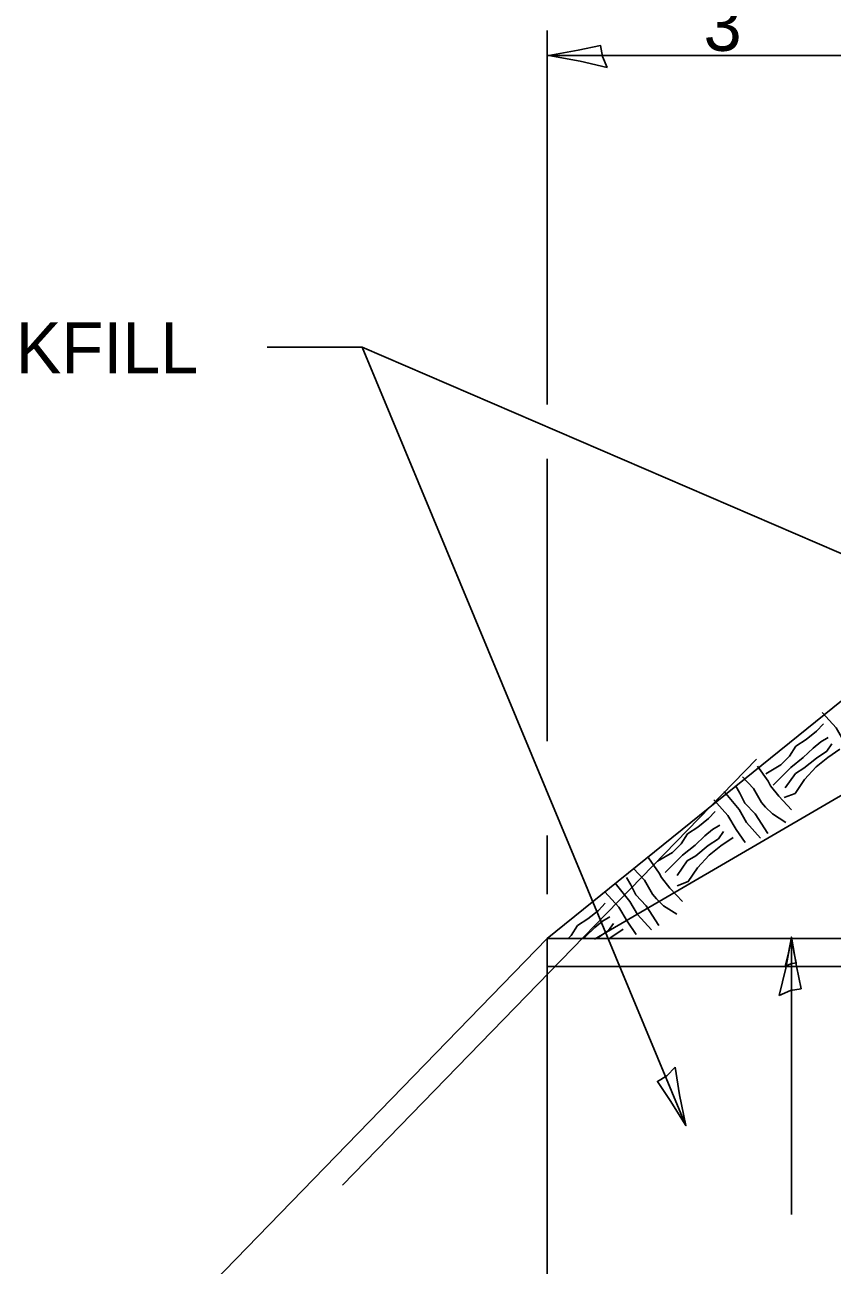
# Model space of a CAD drawing. Extents: x 0 to 2.83, y -0.06 to 1.83.
# Drawn here: x 1.2774 to 1.4995, y 1.1374 to 1.4786 of the extents above; entities that cross this region are included whole.
import ezdxf

# ---------------------------------------------------------------- set-up
doc = ezdxf.new("R2010")
doc.units = 0
for name, color, linetype in [('Default', 7, 'Continuous'), ('RD_Pr_Roadway_Dimensions', 7, 'Continuous'), ('RD_Pr_Roadway_Notes', 7, 'Continuous'), ('STG_Traffic_Control', 7, 'Continuous')]:
    doc.layers.add(name, color=color, linetype=linetype)

# ---------------------------------------------------------------- blocks, each defined once
blk = doc.blocks.new('SHT_ARROW')
at = {"layer": 'STG_Traffic_Control'}
blk.add_lwpolyline([(-0.009998, 0.002092), (-0.009184, 0.00017), (-0.00887, -0.001672), (-0.005, -0.000866), (0, 0), (-0.005334, 0.00097)], close=True, dxfattribs=at)

msp = doc.modelspace()

# ---------------------------------------------------------------- linework, layer by layer
at = {"layer": 'Default'}
for p, q in [((1.61935, 1.38768), (1.42111, 1.22722)), ((1.4341, 1.22703), (1.63233, 1.3428)), ((1.36476, 1.15943), (1.47865, 1.2766)), ((1.42111, 1.22722), (1.31305, 1.11604)), ((1.42111, 1.22722), (1.42111, 0.84184)), ((1.42111, 1.22722), (1.51724, 1.22722)), ((1.42111, 1.21953), (2.59919, 1.21953))]:
    msp.add_line(p, q, dxfattribs=at)
for points in [[(1.49667, 1.28948), (1.50054, 1.28522), (1.50278, 1.28138), (1.50529, 1.27775)], [(1.49705, 1.28631), (1.49516, 1.28434), (1.49227, 1.28201), (1.48943, 1.28014), (1.4877, 1.27744), (1.48529, 1.27505), (1.48118, 1.27259)], [(1.48326, 1.26949), (1.48568, 1.27188), (1.48809, 1.27427), (1.49151, 1.27704), (1.49419, 1.27964), (1.49629, 1.28134), (1.49834, 1.28257)], [(1.49936, 1.28078), (1.49794, 1.27876), (1.4951, 1.2769), (1.49168, 1.27413), (1.48937, 1.2727), (1.48654, 1.26867)], [(1.48625, 1.26602), (1.48925, 1.26714), (1.49181, 1.27096), (1.49507, 1.27446), (1.49822, 1.27702), (1.50159, 1.27931)], [(1.48825, 1.26266), (1.4848, 1.26639), (1.48246, 1.26928), (1.48187, 1.27054), (1.47894, 1.2747)], [(1.47479, 1.27177), (1.47782, 1.26856), (1.48005, 1.26472), (1.48112, 1.26341), (1.48308, 1.26152), (1.48669, 1.25921)], [(1.46979, 1.26773), (1.47384, 1.26273), (1.47586, 1.25915), (1.47974, 1.2549)], [(1.48179, 1.25612), (1.47828, 1.26154), (1.47546, 1.26448), (1.47407, 1.26727), (1.47285, 1.26933)], [(1.4669, 1.26539), (1.47078, 1.26113), (1.47302, 1.25729), (1.47552, 1.25366)], [(1.46729, 1.26222), (1.4654, 1.26025), (1.46251, 1.25791), (1.45967, 1.25605), (1.45794, 1.25335), (1.45553, 1.25096), (1.45142, 1.2485)], [(1.4535, 1.2454), (1.45592, 1.24779), (1.45833, 1.25018), (1.46175, 1.25295), (1.46442, 1.25555), (1.46653, 1.25725), (1.46858, 1.25848)], [(1.46959, 1.25669), (1.46818, 1.25467), (1.46534, 1.25281), (1.46192, 1.25004), (1.45961, 1.2486), (1.45678, 1.24457)], [(1.45685, 1.24177), (1.45985, 1.2429), (1.46242, 1.24671), (1.46567, 1.25022), (1.46882, 1.25277), (1.47219, 1.25506)], [(1.45826, 1.2374), (1.45481, 1.24113), (1.45247, 1.24402), (1.45188, 1.24528), (1.44895, 1.24944)], [(1.4448, 1.24651), (1.44782, 1.24331), (1.45006, 1.23947), (1.45113, 1.23815), (1.45309, 1.23626), (1.4567, 1.23396)], [(1.4398, 1.24247), (1.44384, 1.23748), (1.44587, 1.2339), (1.44975, 1.22964)], [(1.4518, 1.23087), (1.44829, 1.23629), (1.44547, 1.23923), (1.44408, 1.24202), (1.44286, 1.24407)], [(1.43691, 1.24013), (1.44079, 1.23587), (1.44303, 1.23203), (1.44553, 1.2284)], [(1.43704, 1.23696), (1.43515, 1.235), (1.43226, 1.23266), (1.42942, 1.23079), (1.42769, 1.22809), (1.42681, 1.22722)], [(1.43091, 1.22722), (1.43149, 1.22769), (1.43417, 1.23029), (1.43627, 1.232), (1.43833, 1.23322)], [(1.43934, 1.23143), (1.43792, 1.22942), (1.43508, 1.22755), (1.43467, 1.22722)], [(1.43821, 1.22722), (1.43857, 1.22751), (1.44194, 1.2298)]]:
    msp.add_lwpolyline(points, dxfattribs=at)
msp.add_lwpolyline([(1.48655, 1.21962), (1.48809, 1.22027), (1.48957, 1.22052), (1.48892, 1.22363), (1.48823, 1.22763), (1.48745, 1.22336)], close=True, dxfattribs=at)
at = {"layer": 'RD_Pr_Roadway_Dimensions'}
for p, q in [((1.42111, 1.37422), (1.42111, 1.47706)), ((1.42111, 1.47024), (1.51724, 1.47024)), ((1.42111, 1.28155), (1.42111, 1.35921)), ((1.42111, 1.23943), (1.42111, 1.25562)), ((1.48823, 1.22763), (1.48823, 1.1513))]:
    msp.add_line(p, q, dxfattribs=at)
at = {"layer": 'RD_Pr_Roadway_Notes'}
for q in [(1.34408, 1.38999), (1.56218, 1.30723), (1.45925, 1.17578)]:
    msp.add_line((1.37023, 1.38999), q, dxfattribs=at)

# ---------------------------------------------------------------- block references
at = {"layer": 'RD_Pr_Roadway_Dimensions', "xscale": 1.6021256085728262, "yscale": 1.6021256085728262}
for p, rotation in [((1.42157, 1.47024), 180), ((1.48823, 1.22763), 90)]:
    msp.add_blockref('SHT_ARROW', p, dxfattribs=dict(at, rotation=rotation))
at = {"layer": 'RD_Pr_Roadway_Notes', "xscale": 1.602125608572826, "yscale": 1.602125608572826, "rotation": -67.8413109949414}
msp.add_blockref('SHT_ARROW', (1.45925, 1.17578), dxfattribs=at)

# ---------------------------------------------------------------- texts
at = {"layer": 'RD_Pr_Roadway_Dimensions'}
msp.add_text("3'", height=0.014075, dxfattribs=at).set_placement((1.46408, 1.47149))
at = {"layer": 'RD_Pr_Roadway_Notes'}
msp.add_text('EARTH BACKFILL', height=0.014074, dxfattribs=at).set_placement((1.16723, 1.38272))

doc.saveas('drawing.dxf')
